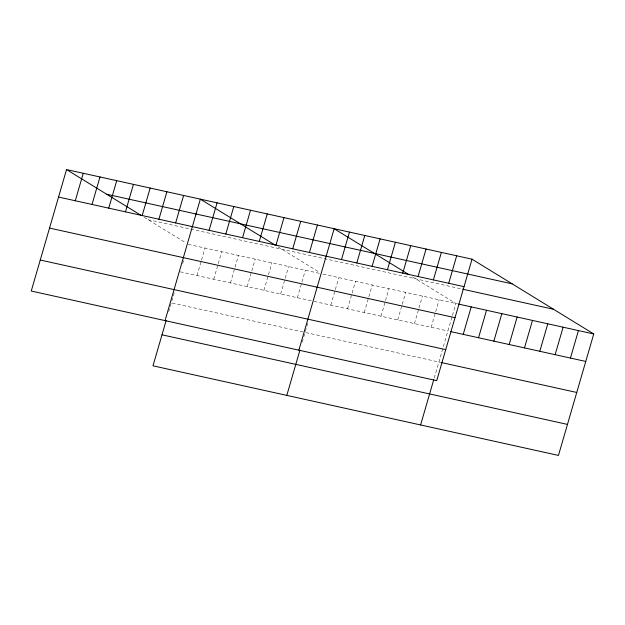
<?xml version="1.0" encoding="UTF-8"?>
<svg xmlns="http://www.w3.org/2000/svg" width="625" height="625" viewBox="0 0 625 625"><rect width="100%" height="100%" fill="white"/><g stroke="black" fill="none" stroke-linecap="round" stroke-linejoin="round"><path stroke-width="0.47" stroke-dasharray="3.12 2.34" d="M168.703 311.727L171.281 302.852M171.812 301.031L174.461 291.906M182.688 263.594L183.75 259.93M197.016 275.539L201.273 260.883M201.539 259.961L205 248.055M213.742 279.234L218 264.578M218.266 263.656L221.727 251.75M230.469 282.93L238.453 255.445M247.195 286.625L255.18 259.141M263.922 290.32L268.18 275.664M268.445 274.75L271.906 262.836M280.641 294.023L288.633 266.531M297.367 297.719L305.359 270.227M302.25 342.188L305.086 332.422L440.695 362.391M305.352 331.516L308 322.391M330.82 305.109L335.078 290.445M335.344 289.531L338.805 277.625M347.547 308.805L355.531 281.32M364.273 312.5L372.258 285.016M381 316.195L385.258 301.539M385.523 300.625L388.984 288.711M397.727 319.891L401.984 305.234M402.25 304.32L405.711 292.406M414.453 323.586L422.438 296.102M431.18 327.281L435.438 312.625M435.703 311.711L439.164 299.797M434.25 377.969L442.867 348.312M443.398 346.484L452.164 316.32M452.43 315.406L455.891 303.492L411.883 276.461M148.102 219.68L461.672 288.977M188.273 244.359L319.297 273.312M323.008 274.133L457.688 303.891M180.289 271.844L311.305 300.797M314.094 301.414L447.906 330.984M172.211 303.062L303.227 332.016M278.078 246.898L319.852 272.555M144.266 217.328L186.039 242.984"/><path stroke-width="0.94" d="M66.539 169.578L31.25 291.039L436.727 380.641L472.016 259.18L66.539 169.578L141.203 215.445M75.281 200.758L83.266 173.273M92.008 204.453L99.992 176.969M108.727 208.156L116.719 180.664M125.453 211.852L133.438 184.359M142.18 215.547L150.164 188.062M158.906 219.242L166.891 191.758M175.633 222.938L183.617 195.453M165.055 320.609L200.344 199.148L275.008 245.016M166.125 320.609L152.984 365.82L558.461 455.422L593.75 333.961L472.016 259.18M209.086 230.328L217.07 202.844M225.813 234.023L233.797 206.539M242.539 237.719L250.523 210.234M259.266 241.414L267.25 213.93M275.992 245.117L283.977 217.625M292.711 248.812L300.703 221.328M309.438 252.508L317.422 225.023M298.867 350.18L334.148 228.719L408.82 274.578M286.797 395.391L299.93 350.172M341.484 259.586L349.469 232.102M356.805 262.969L364.789 235.484M372.117 266.359L380.102 238.875M387.438 269.742L395.422 242.258M402.758 273.125L410.742 245.641M418.07 276.516L426.062 249.023M433.391 279.898L441.375 252.414M448.711 283.281L456.695 255.797M420.602 424.953L433.734 379.742M463.219 334.367L471.203 306.883M478.539 337.75L486.523 310.266M493.859 341.133L501.844 313.648M509.172 344.523L517.164 317.031M524.492 347.906L532.477 320.422M539.812 351.289L547.797 323.805M555.125 354.68L563.117 327.188M570.445 358.062L578.43 330.578M106.711 194.258L512.188 283.859M58.555 197.062L464.031 286.664M462.57 289.172L553.578 309.281M458.594 304.094L593.75 333.961M49.539 228.078L455.016 317.68M450.609 331.578L585.766 361.445M40.258 260.031L445.734 349.633M441.594 362.594L576.758 392.461M162 334.805L567.469 424.406"/></g></svg>
